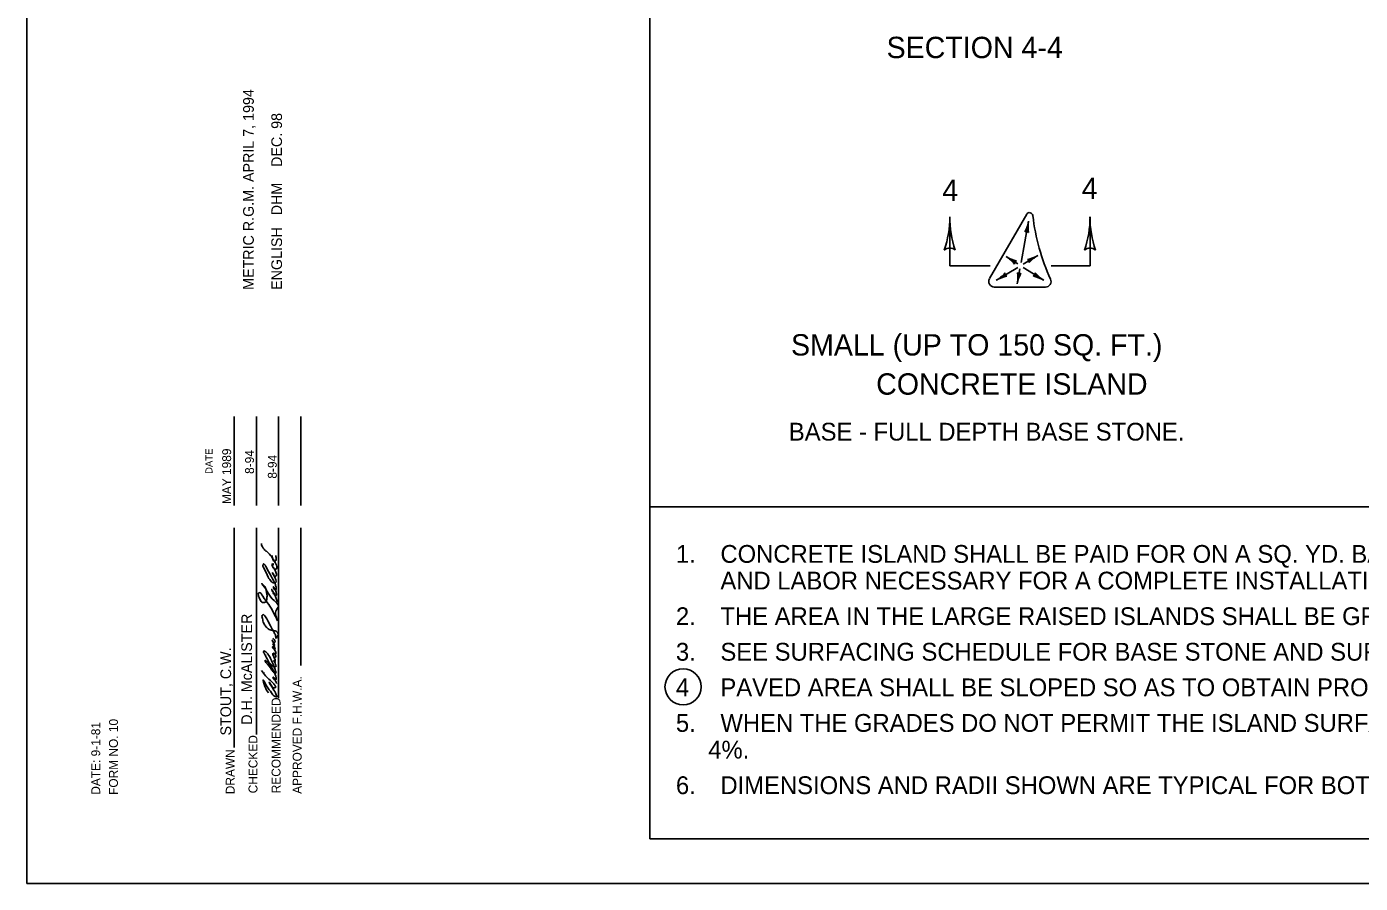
# Model space of a CAD drawing. Extents: x 1000 to 1036.3, y 1000 to 1022.
# Drawn here: x 1000 to 1014.98, y 1000 to 1009.63 of the extents above; entities that cross this region are included whole.
import ezdxf

# ---------------------------------------------------------------- set-up
doc = ezdxf.new("R2010")
doc.units = 0
for name, color, linetype in [('Level 1', 7, 'Continuous'), ('Level 10', 7, 'Continuous'), ('Level 11', 7, 'Continuous')]:
    doc.layers.add(name, color=color, linetype=linetype)

msp = doc.modelspace()

# ---------------------------------------------------------------- linework, layer by layer
at = {"layer": 'Level 1'}
for p, q in [((1010.372, 1006.941), (1010.372, 1007.493)), ((1010.818, 1006.797), (1011.236, 1007.521)), ((1011.173, 1006.978), (1011.257, 1007.442)), ((1011.948, 1006.941), (1011.948, 1007.493)), ((1011.136, 1006.962), (1011.004, 1007.045)), ((1011.198, 1006.961), (1011.362, 1007.059)), ((1010.372, 1006.941), (1010.826, 1006.941)), ((1010.895, 1006.779), (1011.135, 1006.923)), ((1011.13, 1006.738), (1011.16, 1006.906)), ((1011.427, 1006.779), (1011.198, 1006.923)), ((1011.512, 1006.941), (1011.948, 1006.941)), ((1010.872, 1006.703), (1011.448, 1006.703)), ((1030.437, 1004.231), (1007, 1004.231))]:
    msp.add_line(p, q, dxfattribs=at)
msp.add_circle((1007.375, 1002.209), 0.203, dxfattribs=at)
for centre, radius, start, end in [((1009.2, 1007.493), 1.172, 341.3472, 359.9939), ((1011.544, 1007.493), 1.172, 180, 198.6688), ((1011.544, 1007.493), 1.172, 179.9878, 180), ((1010.873, 1007.512), 0.391, 331.0893, 349.7361), ((1011.268, 1007.502), 0.0375, 6.5718, 150), ((1011.642, 1007.373), 0.391, 169.7422, 188.411), ((1011.642, 1007.373), 0.391, 169.73, 169.7422), ((1013.665, 1007.778), 2.375, 186.5717, 204.5437), ((1010.776, 1007.493), 1.172, 341.3472, 359.9939), ((1013.119, 1007.493), 1.172, 180, 198.6688), ((1013.119, 1007.493), 1.172, 179.9878, 180), ((1011.231, 1007.296), 0.0312, 38.5168, 120.6335), ((1010.372, 1007.047), 0.0938, 48.7746, 130.8913), ((1011.947, 1007.047), 0.0938, 48.7746, 130.8913), ((1011.213, 1007.375), 0.391, 237.7473, 256.4161), ((1010.796, 1006.715), 0.391, 39.0945, 57.7412), ((1011.213, 1007.375), 0.391, 237.7351, 237.7473), ((1011.13, 1006.966), 0.0312, 106.5219, 188.6386), ((1011.161, 1007.394), 0.391, 282.3124, 300.9592), ((1011.234, 1006.983), 0.0312, 349.7399, 71.8566), ((1011.563, 1006.724), 0.391, 120.9653, 139.634), ((1011.563, 1006.724), 0.391, 120.953, 120.9653), ((1010.694, 1007.114), 0.391, 300.9638, 319.6325), ((1011.022, 1006.856), 0.0312, 169.7384, 251.855), ((1010.746, 1006.807), 0.391, 349.7452, 8.414), ((1011.514, 1006.668), 0.391, 151.0924, 169.7391), ((1011.156, 1006.884), 0.0312, 218.5198, 300.6365), ((1011.301, 1006.858), 0.0312, 286.5255, 8.6422), ((1011.218, 1006.448), 0.391, 57.7509, 76.4197), ((1011.635, 1007.109), 0.391, 219.0981, 237.7448), ((1010.872, 1006.765), 0.0625, 150.0003, 270), ((1011.096, 1006.444), 0.391, 102.3109, 120.9576), ((1010.694, 1007.114), 0.391, 300.9515, 300.9638), ((1010.746, 1006.807), 0.391, 349.733, 349.7452), ((1011.218, 1006.448), 0.391, 57.7387, 57.7509), ((1011.447, 1006.765), 0.0625, 270, 24.5435)]:
    msp.add_arc(centre, radius, start, end, dxfattribs=at)
for points in [[(1002.814, 1003.162), (1002.784, 1003.25), (1002.754, 1003.303), (1002.768, 1003.272), (1002.785, 1003.243), (1002.802, 1003.236), (1002.802, 1003.272), (1002.782, 1003.32), (1002.773, 1003.334), (1002.775, 1003.317), (1002.788, 1003.301), (1002.801, 1003.299), (1002.804, 1003.317), (1002.794, 1003.359), (1002.751, 1003.446), (1002.747, 1003.453), (1002.69, 1003.557), (1002.674, 1003.583), (1002.666, 1003.591), (1002.656, 1003.582), (1002.663, 1003.548), (1002.714, 1003.441), (1002.752, 1003.391), (1002.772, 1003.378), (1002.787, 1003.377), (1002.801, 1003.383), (1002.801, 1003.41), (1002.782, 1003.454), (1002.761, 1003.492), (1002.782, 1003.458), (1002.801, 1003.453), (1002.806, 1003.463), (1002.796, 1003.508), (1002.778, 1003.542), (1002.758, 1003.574), (1002.758, 1003.588), (1002.772, 1003.588), (1002.764, 1003.575), (1002.77, 1003.55), (1002.777, 1003.539), (1002.798, 1003.531), (1002.81, 1003.547), (1002.806, 1003.577), (1002.777, 1003.631), (1002.693, 1003.732), (1002.689, 1003.735), (1002.649, 1003.782), (1002.639, 1003.805), (1002.638, 1003.821)], [(1002.76, 1003.686), (1002.77, 1003.633), (1002.781, 1003.623), (1002.794, 1003.624), (1002.802, 1003.64), (1002.799, 1003.687)], [(1002.817, 1002.951), (1002.77, 1003.05), (1002.72, 1003.136), (1002.652, 1003.229), (1002.613, 1003.268), (1002.605, 1003.263), (1002.603, 1003.24), (1002.622, 1003.191), (1002.636, 1003.168), (1002.651, 1003.158), (1002.672, 1003.157), (1002.687, 1003.166), (1002.7, 1003.217), (1002.699, 1003.257), (1002.687, 1003.306), (1002.686, 1003.312), (1002.668, 1003.344), (1002.642, 1003.369), (1002.655, 1003.352), (1002.715, 1003.26), (1002.779, 1003.178), (1002.828, 1003.119), (1002.818, 1003.092), (1002.799, 1003.059), (1002.803, 1003.001), (1002.816, 1002.949)], [(1002.802, 1002.751), (1002.794, 1002.79), (1002.776, 1002.827), (1002.73, 1002.915), (1002.684, 1002.995), (1002.652, 1003.02), (1002.643, 1002.999), (1002.648, 1002.976), (1002.663, 1002.923), (1002.689, 1002.885), (1002.723, 1002.853), (1002.775, 1002.842), (1002.811, 1002.827), (1002.827, 1002.792), (1002.819, 1002.783), (1002.815, 1002.779), (1002.808, 1002.751)], [(1002.807, 1002.248), (1002.787, 1002.299), (1002.774, 1002.317), (1002.77, 1002.319), (1002.794, 1002.285), (1002.803, 1002.291), (1002.803, 1002.31), (1002.777, 1002.383), (1002.729, 1002.46), (1002.686, 1002.505), (1002.681, 1002.507), (1002.68, 1002.498), (1002.688, 1002.484), (1002.756, 1002.398), (1002.781, 1002.369), (1002.799, 1002.364), (1002.793, 1002.398), (1002.791, 1002.404), (1002.76, 1002.485), (1002.719, 1002.565), (1002.673, 1002.611), (1002.666, 1002.612), (1002.661, 1002.606), (1002.668, 1002.587), (1002.712, 1002.502), (1002.761, 1002.446), (1002.786, 1002.431), (1002.795, 1002.432), (1002.799, 1002.436), (1002.792, 1002.474), (1002.778, 1002.504), (1002.778, 1002.5), (1002.788, 1002.489), (1002.792, 1002.502), (1002.777, 1002.547), (1002.765, 1002.581), (1002.786, 1002.539), (1002.796, 1002.544), (1002.792, 1002.574), (1002.784, 1002.584), (1002.775, 1002.589), (1002.792, 1002.572), (1002.798, 1002.598), (1002.763, 1002.647), (1002.76, 1002.656), (1002.77, 1002.658), (1002.792, 1002.634), (1002.783, 1002.662), (1002.781, 1002.667), (1002.766, 1002.689), (1002.785, 1002.673), (1002.775, 1002.698), (1002.759, 1002.734), (1002.773, 1002.71), (1002.786, 1002.706), (1002.791, 1002.715), (1002.782, 1002.74), (1002.765, 1002.756)], [(1002.717, 1002.142), (1002.676, 1002.213), (1002.656, 1002.287), (1002.696, 1002.22), (1002.752, 1002.141), (1002.792, 1002.099), (1002.81, 1002.095), (1002.805, 1002.119), (1002.767, 1002.191), (1002.724, 1002.261), (1002.749, 1002.217), (1002.783, 1002.196), (1002.797, 1002.2), (1002.788, 1002.228), (1002.763, 1002.257), (1002.759, 1002.261), (1002.683, 1002.331), (1002.638, 1002.394)]]:
    msp.add_spline(points, degree=3, dxfattribs=at)
at = {"layer": 'Level 10'}
for p, q in [((1000, 1000), (1000, 1022)), ((1007, 1021.5), (1007, 1000.5)), ((1002.331, 1004.248), (1002.331, 1005.248)), ((1002.581, 1004.248), (1002.581, 1005.248)), ((1002.831, 1004.248), (1002.831, 1005.248)), ((1003.081, 1004.248), (1003.081, 1005.248)), ((1002.331, 1001.528), (1002.331, 1003.998)), ((1002.581, 1001.673), (1002.581, 1003.998)), ((1002.831, 1002.081), (1002.831, 1003.998)), ((1003.081, 1002.448), (1003.081, 1003.998)), ((1035.5, 1000.5), (1007, 1000.5)), ((1036, 1000), (1000, 1000))]:
    msp.add_line(p, q, dxfattribs=at)
at = {"layer": 'Level 11'}
msp.add_lwpolyline([(1007, 1000.5), (1035.5, 1000.5), (1035.5, 1021.5), (1007, 1021.5)], close=True, dxfattribs=at)

# ---------------------------------------------------------------- texts
at = {"layer": 'Level 1'}
for s, height, p in [('SECTION 4-4', 0.24, (1009.662, 1009.276)), ('4', 0.24, (1010.288, 1007.671)), ('4', 0.24, (1011.855, 1007.693)), ('SMALL (UP TO 150 SQ. FT.)', 0.24, (1008.588, 1005.933)), ('CONCRETE ISLAND', 0.24, (1009.545, 1005.493)), ('BASE - FULL DEPTH BASE STONE.', 0.2, (1008.564, 1004.977)), ('1.', 0.2, (1007.295, 1003.603)), ("CONCRETE ISLAND SHALL BE PAID FOR ON A SQ. YD. BASIS AND SHALL INCLUDE ALL CLASS ''A'' CONCRETE, STEEL REINFORCEMENT", 0.2, (1007.795, 1003.603)), ('AND LABOR NECESSARY FOR A COMPLETE INSTALLATION.  FINISHING AND CURING SHALL BE THE SAME AS REQUIRED FOR CONCRETE SIDEWALK.', 0.2, (1007.795, 1003.303)), ('2.', 0.2, (1007.295, 1002.903)), ('THE AREA IN THE LARGE RAISED ISLANDS SHALL BE GRADED AND SURFACED SO AS NOT TO OBSTRUCT SIGHT DISTANCE.', 0.2, (1007.795, 1002.903)), ('3.', 0.2, (1007.295, 1002.503)), ('SEE SURFACING SCHEDULE FOR BASE STONE AND SURFACING OF ISLANDS IN EXCESS OF 1000 SQ. FT.', 0.2, (1007.795, 1002.503)), ('4', 0.2, (1007.295, 1002.103)), ('PAVED AREA SHALL BE SLOPED SO AS TO OBTAIN PROPER DRAINAGE AS DIRECTED BY THE ENGINEER ON CONSTRUCTION.', 0.2, (1007.795, 1002.103)), ('5.', 0.2, (1007.295, 1001.703)), ('WHEN THE GRADES DO NOT PERMIT THE ISLAND SURFACE TO DRAIN, THEY SHALL BE CROWNED AS SHOWN WITH A MAXIMUM CROSS SLOPE OF', 0.2, (1007.795, 1001.703)), (' 4%.', 0.2, (1007.584, 1001.403)), ('6.', 0.2, (1007.295, 1001.003)), ('DIMENSIONS AND RADII SHOWN ARE TYPICAL FOR BOTH SIDES OF ISLAND.', 0.2, (1007.795, 1001.003))]:
    msp.add_text(s, height=height, dxfattribs=at).set_placement(p)
for s, height, rotation, p in [('METRIC R.G.M. APRIL 7, 1994', 0.12, 90, (1002.552, 1006.671)), ('ENGLISH   DHM    DEC. 98', 0.12, 90, (1002.869, 1006.671)), ('MAY 1989', 0.1, 90, (1002.297, 1004.263)), ('8-94', 0.1, 90, (1002.554, 1004.602)), ('8-94', 0.1, 90, (1002.81, 1004.549)), ('.', 0.0515, 269.9999, (1002.656, 1003.609)), ('D.H. McALISTER', 0.12, 90, (1002.532, 1001.783)), ('.', 0.0515, 269.9999, (1002.769, 1002.862)), ('STOUT, C.W.', 0.12, 90, (1002.297, 1001.662)), ('.', 0.0515, 269.9999, (1002.691, 1002.577)), ('.', 0.0515, 269.9999, (1002.671, 1002.381))]:
    msp.add_text(s, height=height, rotation=rotation, dxfattribs=at).set_placement(p)
at = {"layer": 'Level 10'}
for s, height, p in [('DATE', 0.08, (1002.088, 1004.602)), ('APPROVED F.H.W.A.', 0.1, (1003.089, 1001.006)), ('RECOMMENDED', 0.1, (1002.852, 1001.012)), ('DATE: 9-1-81', 0.1, (1000.826, 1000.996)), ('FORM NO. 10', 0.1, (1001.025, 1000.994)), ('CHECKED', 0.1, (1002.593, 1001.012)), ('DRAWN', 0.1, (1002.337, 1001.002))]:
    msp.add_text(s, height=height, rotation=90, dxfattribs=at).set_placement(p)

doc.saveas('drawing.dxf')
